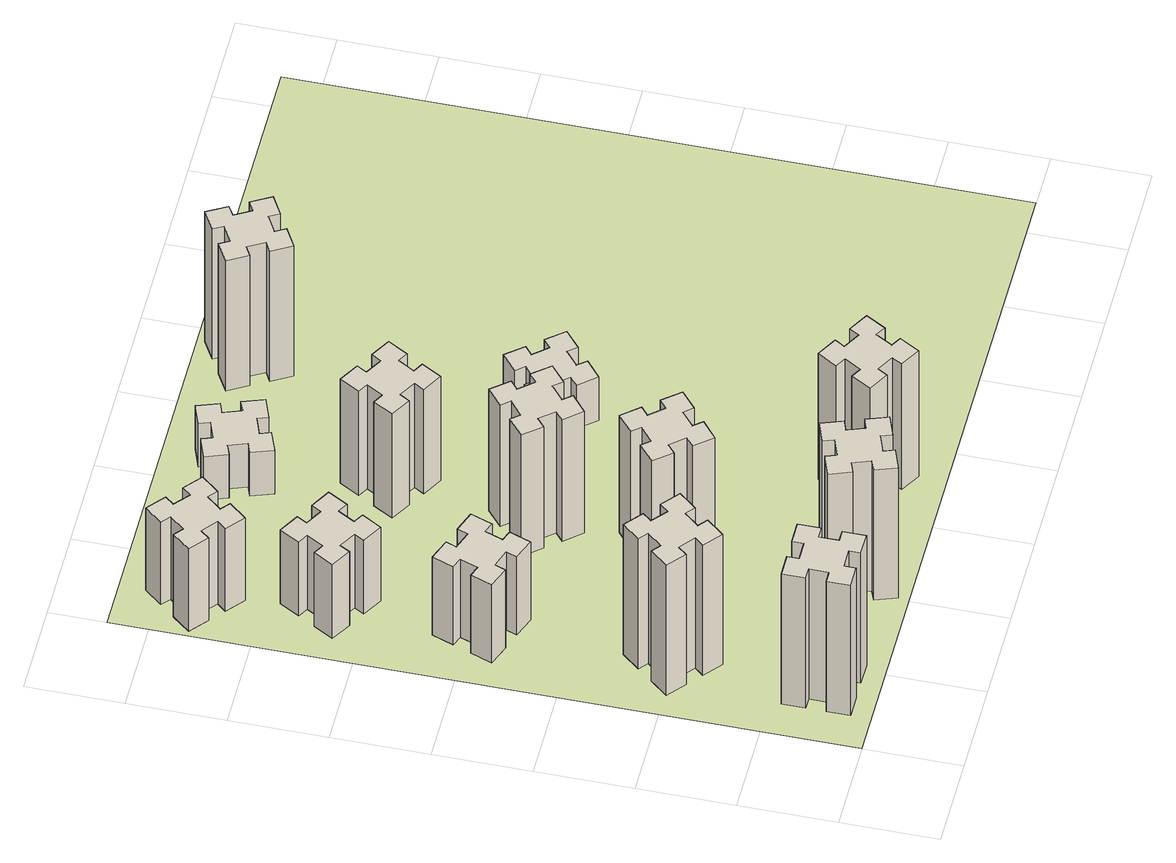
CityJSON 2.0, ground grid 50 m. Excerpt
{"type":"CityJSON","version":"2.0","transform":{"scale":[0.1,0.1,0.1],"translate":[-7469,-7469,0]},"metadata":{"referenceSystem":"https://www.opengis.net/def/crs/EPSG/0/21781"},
"CityObjects":{
"building1":{"type":"Building","attributes":{"class":"1000","function":"1000","usage":"1000","yearOfConstruction":2016,"roofType":"1000","measuredHeight":90,"storeysAboveGround":30,"storeysBelowGround":0},"geometry":[{"type":"Solid","lod":"1","boundaries":[[[[0,1,2,3,4,5,6,7,8,9,10,11,12,13,14,15,16,17,18,19]],[[17,16,20,21]],[[16,15,22,20]],[[15,14,23,22]],[[14,13,24,23]],[[13,12,25,24]],[[12,11,26,25]],[[11,10,27,26]],[[10,9,28,27]],[[9,8,29,28]],[[8,7,30,29]],[[7,6,31,30]],[[6,5,32,31]],[[5,4,33,32]],[[4,3,34,33]],[[3,2,35,34]],[[2,1,36,35]],[[1,0,37,36]],[[0,19,38,37]],[[19,18,39,38]],[[18,17,21,39]],[[24,25,26,27,28,29,30,31,32,33,34,35,36,37,38,39,21,20,22,23]]]]}]},
"building2":{"type":"Building","attributes":{"class":"1000","function":"1000","usage":"1000","yearOfConstruction":2016,"roofType":"1000","measuredHeight":90,"storeysAboveGround":30,"storeysBelowGround":0},"geometry":[{"type":"Solid","lod":"1","boundaries":[[[[40,41,42,43,44,45,46,47,48,49,50,51,52,53,54,55,56,57,58,59]],[[57,56,60,61]],[[56,55,62,60]],[[55,54,63,62]],[[54,53,64,63]],[[53,52,65,64]],[[52,51,66,65]],[[51,50,67,66]],[[50,49,68,67]],[[49,48,69,68]],[[48,47,70,69]],[[47,46,71,70]],[[46,45,72,71]],[[45,44,73,72]],[[44,43,74,73]],[[43,42,75,74]],[[42,41,76,75]],[[41,40,77,76]],[[40,59,78,77]],[[59,58,79,78]],[[58,57,61,79]],[[64,65,66,67,68,69,70,71,72,73,74,75,76,77,78,79,61,60,62,63]]]]}]},
"building3":{"type":"Building","attributes":{"class":"1000","function":"1000","usage":"1000","yearOfConstruction":2016,"roofType":"1000","measuredHeight":54,"storeysAboveGround":30,"storeysBelowGround":0},"geometry":[{"type":"Solid","lod":"1","boundaries":[[[[80,81,82,83,84,85,86,87,88,89,90,91,92,93,94,95,96,97,98,99]],[[97,96,100,101]],[[96,95,102,100]],[[95,94,103,102]],[[94,93,104,103]],[[93,92,105,104]],[[92,91,106,105]],[[91,90,107,106]],[[90,89,108,107]],[[89,88,109,108]],[[88,87,110,109]],[[87,86,111,110]],[[86,85,112,111]],[[85,84,113,112]],[[84,83,114,113]],[[83,82,115,114]],[[82,81,116,115]],[[81,80,117,116]],[[80,99,118,117]],[[99,98,119,118]],[[98,97,101,119]],[[104,105,106,107,108,109,110,111,112,113,114,115,116,117,118,119,101,100,102,103]]]]}]},
"building4":{"type":"Building","attributes":{"class":"1000","function":"1000","usage":"1000","yearOfConstruction":2016,"roofType":"1000","measuredHeight":51,"storeysAboveGround":30,"storeysBelowGround":0},"geometry":[{"type":"Solid","lod":"1","boundaries":[[[[120,121,122,123,124,125,126,127,128,129,130,131,132,133,134,135,136,137,138,139]],[[137,136,140,141]],[[136,135,142,140]],[[135,134,143,142]],[[134,133,144,143]],[[133,132,145,144]],[[132,131,146,145]],[[131,130,147,146]],[[130,129,148,147]],[[129,128,149,148]],[[128,127,150,149]],[[127,126,151,150]],[[126,125,152,151]],[[125,124,153,152]],[[124,123,154,153]],[[123,122,155,154]],[[122,121,156,155]],[[121,120,157,156]],[[120,139,158,157]],[[139,138,159,158]],[[138,137,141,159]],[[144,145,146,147,148,149,150,151,152,153,154,155,156,157,158,159,141,140,142,143]]]]}]},
"building5":{"type":"Building","attributes":{"class":"1000","function":"1000","usage":"1000","yearOfConstruction":2016,"roofType":"1000","measuredHeight":90,"storeysAboveGround":30,"storeysBelowGround":0},"geometry":[{"type":"Solid","lod":"1","boundaries":[[[[160,161,162,163,164,165,166,167,168,169,170,171,172,173,174,175,176,177,178,179]],[[177,176,180,181]],[[176,175,182,180]],[[175,174,183,182]],[[174,173,184,183]],[[173,172,185,184]],[[172,171,186,185]],[[171,170,187,186]],[[170,169,188,187]],[[169,168,189,188]],[[168,167,190,189]],[[167,166,191,190]],[[166,165,192,191]],[[165,164,193,192]],[[164,163,194,193]],[[163,162,195,194]],[[162,161,196,195]],[[161,160,197,196]],[[160,179,198,197]],[[179,178,199,198]],[[178,177,181,199]],[[184,185,186,187,188,189,190,191,192,193,194,195,196,197,198,199,181,180,182,183]]]]}]},
"building6":{"type":"Building","attributes":{"class":"1000","function":"1000","usage":"1000","yearOfConstruction":2016,"roofType":"1000","measuredHeight":57,"storeysAboveGround":30,"storeysBelowGround":0},"geometry":[{"type":"Solid","lod":"1","boundaries":[[[[200,201,202,203,204,205,206,207,208,209,210,211,212,213,214,215,216,217,218,219]],[[217,216,220,221]],[[216,215,222,220]],[[215,214,223,222]],[[214,213,224,223]],[[213,212,225,224]],[[212,211,226,225]],[[211,210,227,226]],[[210,209,228,227]],[[209,208,229,228]],[[208,207,230,229]],[[207,206,231,230]],[[206,205,232,231]],[[205,204,233,232]],[[204,203,234,233]],[[203,202,235,234]],[[202,201,236,235]],[[201,200,237,236]],[[200,219,238,237]],[[219,218,239,238]],[[218,217,221,239]],[[224,225,226,227,228,229,230,231,232,233,234,235,236,237,238,239,221,220,222,223]]]]}]},
"building7":{"type":"Building","attributes":{"class":"1000","function":"1000","usage":"1000","yearOfConstruction":2016,"roofType":"1000","measuredHeight":81,"storeysAboveGround":30,"storeysBelowGround":0},"geometry":[{"type":"Solid","lod":"1","boundaries":[[[[240,241,242,243,244,245,246,247,248,249,250,251,252,253,254,255,256,257,258,259]],[[257,256,260,261]],[[256,255,262,260]],[[255,254,263,262]],[[254,253,264,263]],[[253,252,265,264]],[[252,251,266,265]],[[251,250,267,266]],[[250,249,268,267]],[[249,248,269,268]],[[248,247,270,269]],[[247,246,271,270]],[[246,245,272,271]],[[245,244,273,272]],[[244,243,274,273]],[[243,242,275,274]],[[242,241,276,275]],[[241,240,277,276]],[[240,259,278,277]],[[259,258,279,278]],[[258,257,261,279]],[[264,265,266,267,268,269,270,271,272,273,274,275,276,277,278,279,261,260,262,263]]]]}]},
"building8":{"type":"Building","attributes":{"class":"1000","function":"1000","usage":"1000","yearOfConstruction":2016,"roofType":"1000","measuredHeight":84,"storeysAboveGround":30,"storeysBelowGround":0},"geometry":[{"type":"Solid","lod":"1","boundaries":[[[[280,281,282,283,284,285,286,287,288,289,290,291,292,293,294,295,296,297,298,299]],[[297,296,300,301]],[[296,295,302,300]],[[295,294,303,302]],[[294,293,304,303]],[[293,292,305,304]],[[292,291,306,305]],[[291,290,307,306]],[[290,289,308,307]],[[289,288,309,308]],[[288,287,310,309]],[[287,286,311,310]],[[286,285,312,311]],[[285,284,313,312]],[[284,283,314,313]],[[283,282,315,314]],[[282,281,316,315]],[[281,280,317,316]],[[280,299,318,317]],[[299,298,319,318]],[[298,297,301,319]],[[304,305,306,307,308,309,310,311,312,313,314,315,316,317,318,319,301,300,302,303]]]]}]},
"building9":{"type":"Building","attributes":{"class":"1000","function":"1000","usage":"1000","yearOfConstruction":2016,"roofType":"1000","measuredHeight":87,"storeysAboveGround":30,"storeysBelowGround":0},"geometry":[{"type":"Solid","lod":"1","boundaries":[[[[320,321,322,323,324,325,326,327,328,329,330,331,332,333,334,335,336,337,338,339]],[[337,336,340,341]],[[336,335,342,340]],[[335,334,343,342]],[[334,333,344,343]],[[333,332,345,344]],[[332,331,346,345]],[[331,330,347,346]],[[330,329,348,347]],[[329,328,349,348]],[[328,327,350,349]],[[327,326,351,350]],[[326,325,352,351]],[[325,324,353,352]],[[324,323,354,353]],[[323,322,355,354]],[[322,321,356,355]],[[321,320,357,356]],[[320,339,358,357]],[[339,338,359,358]],[[338,337,341,359]],[[344,345,346,347,348,349,350,351,352,353,354,355,356,357,358,359,341,340,342,343]]]]}]},
"building10":{"type":"Building","attributes":{"class":"1000","function":"1000","usage":"1000","yearOfConstruction":2016,"roofType":"1000","measuredHeight":72,"storeysAboveGround":30,"storeysBelowGround":0},"geometry":[{"type":"Solid","lod":"1","boundaries":[[[[360,361,362,363,364,365,366,367,368,369,370,371,372,373,374,375,376,377,378,379]],[[377,376,380,381]],[[376,375,382,380]],[[375,374,383,382]],[[374,373,384,383]],[[373,372,385,384]],[[372,371,386,385]],[[371,370,387,386]],[[370,369,388,387]],[[369,368,389,388]],[[368,367,390,389]],[[367,366,391,390]],[[366,365,392,391]],[[365,364,393,392]],[[364,363,394,393]],[[363,362,395,394]],[[362,361,396,395]],[[361,360,397,396]],[[360,379,398,397]],[[379,378,399,398]],[[378,377,381,399]],[[384,385,386,387,388,389,390,391,392,393,394,395,396,397,398,399,381,380,382,383]]]]}]},
"building11":{"type":"Building","attributes":{"class":"1000","function":"1000","usage":"1000","yearOfConstruction":2016,"roofType":"1000","measuredHeight":30,"storeysAboveGround":30,"storeysBelowGround":0},"geometry":[{"type":"Solid","lod":"1","boundaries":[[[[400,401,402,403,404,405,406,407,408,409,410,411,412,413,414,415,416,417,418,419]],[[417,416,420,421]],[[416,415,422,420]],[[415,414,423,422]],[[414,413,424,423]],[[413,412,425,424]],[[412,411,426,425]],[[411,410,427,426]],[[410,409,428,427]],[[409,408,429,428]],[[408,407,430,429]],[[407,406,431,430]],[[406,405,432,431]],[[405,404,433,432]],[[404,403,434,433]],[[403,402,435,434]],[[402,401,436,435]],[[401,400,437,436]],[[400,419,438,437]],[[419,418,439,438]],[[418,417,421,439]],[[424,425,426,427,428,429,430,431,432,433,434,435,436,437,438,439,421,420,422,423]]]]}]},
"building12":{"type":"Building","attributes":{"class":"1000","function":"1000","usage":"1000","yearOfConstruction":2016,"roofType":"1000","measuredHeight":30,"storeysAboveGround":30,"storeysBelowGround":0},"geometry":[{"type":"Solid","lod":"1","boundaries":[[[[440,441,442,443,444,445,446,447,448,449,450,451,452,453,454,455,456,457,458,459]],[[457,456,460,461]],[[456,455,462,460]],[[455,454,463,462]],[[454,453,464,463]],[[453,452,465,464]],[[452,451,466,465]],[[451,450,467,466]],[[450,449,468,467]],[[449,448,469,468]],[[448,447,470,469]],[[447,446,471,470]],[[446,445,472,471]],[[445,444,473,472]],[[444,443,474,473]],[[443,442,475,474]],[[442,441,476,475]],[[441,440,477,476]],[[440,459,478,477]],[[459,458,479,478]],[[458,457,461,479]],[[464,465,466,467,468,469,470,471,472,473,474,475,476,477,478,479,461,460,462,463]]]]}]},
"building13":{"type":"Building","attributes":{"class":"1000","function":"1000","usage":"1000","yearOfConstruction":2016,"roofType":"1000","measuredHeight":90,"storeysAboveGround":30,"storeysBelowGround":0},"geometry":[{"type":"Solid","lod":"1","boundaries":[[[[480,481,482,483,484,485,486,487,488,489,490,491,492,493,494,495,496,497,498,499]],[[497,496,500,501]],[[496,495,502,500]],[[495,494,503,502]],[[494,493,504,503]],[[493,492,505,504]],[[492,491,506,505]],[[491,490,507,506]],[[490,489,508,507]],[[489,488,509,508]],[[488,487,510,509]],[[487,486,511,510]],[[486,485,512,511]],[[485,484,513,512]],[[484,483,514,513]],[[483,482,515,514]],[[482,481,516,515]],[[481,480,517,516]],[[480,499,518,517]],[[499,498,519,518]],[[498,497,501,519]],[[504,505,506,507,508,509,510,511,512,513,514,515,516,517,518,519,501,500,502,503]]]]}]},
"landuse1":{"type":"LandUse","attributes":{"name":"plot1","function":"1010"},"geometry":[{"type":"MultiSurface","lod":"1","boundaries":[[[520,521,522,523]]]}]}
},
"vertices":[
[265,325,0],[265,225,0],[205,225,0],[205,105,0],[325,105,0],[325,165,0],[425,165,0],[425,105,0],[545,105,0],[545,225,0],[485,225,0],[485,325,0],[545,325,0],[545,445,0],[425,445,0],[425,385,0],[325,385,0],[325,445,0],[205,445,0],[205,325,0],[325,385,900],[325,445,900],[425,385,900],[425,445,900],[545,445,900],[545,325,900],[485,325,900],[485,225,900],[545,225,900],[545,105,900],[425,105,900],[425,165,900],[325,165,900],[325,105,900],[205,105,900],[205,225,900],[265,225,900],[265,325,900],[205,325,900],[205,445,900],
[484,1067,0],[408,1132,0],[446,1178,0],[354,1255,0],[277,1163,0],[323,1124,0],[259,1048,0],[213,1086,0],[136,994,0],[228,917,0],[266,963,0],[343,899,0],[304,853,0],[396,776,0],[473,868,0],[427,906,0],[492,983,0],[538,944,0],[615,1036,0],[523,1113,0],[492,983,900],[538,944,900],[427,906,900],[473,868,900],[396,776,900],[304,853,900],[343,899,900],[266,963,900],[228,917,900],[136,994,900],[213,1086,900],[259,1048,900],[323,1124,900],[277,1163,900],[354,1255,900],[446,1178,900],[408,1132,900],[484,1067,900],[523,1113,900],[615,1036,900],
[291,1869,0],[385,1835,0],[364,1779,0],[477,1737,0],[518,1850,0],[462,1871,0],[496,1965,0],[552,1944,0],[593,2057,0],[480,2098,0],[460,2042,0],[366,2076,0],[387,2132,0],[274,2173,0],[233,2060,0],[289,2040,0],[255,1946,0],[199,1967,0],[157,1854,0],[270,1813,0],[255,1946,540],[199,1967,540],[289,2040,540],[233,2060,540],[274,2173,540],[387,2132,540],[366,2076,540],[460,2042,540],[480,2098,540],[593,2057,540],[552,1944,540],[496,1965,540],[462,1871,540],[518,1850,540],[477,1737,540],[364,1779,540],[385,1835,540],[291,1869,540],[270,1813,540],[157,1854,540],
[446,2597,0],[496,2684,0],[548,2654,0],[608,2758,0],[504,2818,0],[474,2766,0],[387,2816,0],[417,2868,0],[313,2928,0],[253,2824,0],[305,2794,0],[255,2707,0],[203,2737,0],[143,2633,0],[247,2573,0],[277,2625,0],[364,2575,0],[334,2523,0],[438,2463,0],[498,2567,0],[364,2575,510],[334,2523,510],[277,2625,510],[247,2573,510],[143,2633,510],[203,2737,510],[255,2707,510],[305,2794,510],[253,2824,510],[313,2928,510],[417,2868,510],[387,2816,510],[474,2766,510],[504,2818,510],[608,2758,510],[548,2654,510],[496,2684,510],[446,2597,510],[498,2567,510],[438,2463,510],
[1236,266,0],[1202,360,0],[1258,380,0],[1217,493,0],[1104,452,0],[1125,396,0],[1031,362,0],[1010,418,0],[897,377,0],[939,264,0],[995,285,0],[1029,191,0],[973,170,0],[1014,57,0],[1127,99,0],[1106,155,0],[1200,189,0],[1220,133,0],[1333,174,0],[1292,287,0],[1200,189,900],[1220,133,900],[1106,155,900],[1127,99,900],[1014,57,900],[973,170,900],[1029,191,900],[995,285,900],[939,264,900],[897,377,900],[1010,418,900],[1031,362,900],[1125,396,900],[1104,452,900],[1217,493,900],[1258,380,900],[1202,360,900],[1236,266,900],[1292,287,900],[1333,174,900],
[384,3387,0],[308,3452,0],[346,3498,0],[254,3575,0],[177,3483,0],[223,3444,0],[159,3368,0],[113,3406,0],[36,3314,0],[128,3237,0],[166,3283,0],[243,3219,0],[204,3173,0],[296,3096,0],[373,3188,0],[327,3226,0],[392,3303,0],[438,3264,0],[515,3356,0],[423,3433,0],[392,3303,570],[438,3264,570],[327,3226,570],[373,3188,570],[296,3096,570],[204,3173,570],[243,3219,570],[166,3283,570],[128,3237,570],[36,3314,570],[113,3406,570],[159,3368,570],[223,3444,570],[177,3483,570],[254,3575,570],[346,3498,570],[308,3452,570],[384,3387,570],[423,3433,570],[515,3356,570],
[1083,1332,0],[1006,1267,0],[968,1313,0],[876,1236,0],[953,1144,0],[999,1183,0],[1063,1106,0],[1017,1068,0],[1094,976,0],[1186,1053,0],[1148,1099,0],[1224,1163,0],[1263,1117,0],[1355,1194,0],[1278,1286,0],[1232,1248,0],[1167,1324,0],[1213,1363,0],[1136,1455,0],[1044,1378,0],[1167,1324,810],[1213,1363,810],[1232,1248,810],[1278,1286,810],[1355,1194,810],[1263,1117,810],[1224,1163,810],[1148,1099,810],[1186,1053,810],[1094,976,810],[1017,1068,810],[1063,1106,810],[999,1183,810],[953,1144,810],[876,1236,810],[968,1313,810],[1006,1267,810],[1083,1332,810],[1044,1378,810],[1136,1455,810],
[1083,1972,0],[1006,1907,0],[968,1953,0],[876,1876,0],[953,1784,0],[999,1823,0],[1063,1746,0],[1017,1708,0],[1094,1616,0],[1186,1693,0],[1148,1739,0],[1224,1803,0],[1263,1757,0],[1355,1834,0],[1278,1926,0],[1232,1888,0],[1167,1964,0],[1213,2003,0],[1136,2095,0],[1044,2018,0],[1167,1964,840],[1213,2003,840],[1232,1888,840],[1278,1926,840],[1355,1834,840],[1263,1757,840],[1224,1803,840],[1148,1739,840],[1186,1693,840],[1094,1616,840],[1017,1708,840],[1063,1746,840],[999,1823,840],[953,1784,840],[876,1876,840],[968,1953,840],[1006,1907,840],[1083,1972,840],[1044,2018,840],[1136,2095,840],
[1657,305,0],[1744,255,0],[1714,203,0],[1818,143,0],[1878,247,0],[1826,277,0],[1876,364,0],[1928,334,0],[1988,438,0],[1884,498,0],[1854,446,0],[1767,496,0],[1797,548,0],[1693,608,0],[1633,504,0],[1685,474,0],[1635,387,0],[1583,417,0],[1523,313,0],[1627,253,0],[1635,387,870],[1583,417,870],[1685,474,870],[1633,504,870],[1693,608,870],[1797,548,870],[1767,496,870],[1854,446,870],[1884,498,870],[1988,438,870],[1928,334,870],[1876,364,870],[1826,277,870],[1878,247,870],[1818,143,870],[1714,203,870],[1744,255,870],[1657,305,870],[1627,253,870],[1523,313,870],
[1314,2666,0],[1227,2716,0],[1257,2768,0],[1153,2828,0],[1093,2724,0],[1145,2694,0],[1095,2607,0],[1043,2637,0],[983,2533,0],[1087,2473,0],[1117,2525,0],[1204,2475,0],[1174,2423,0],[1278,2363,0],[1338,2467,0],[1286,2497,0],[1336,2584,0],[1388,2554,0],[1448,2658,0],[1344,2718,0],[1336,2584,720],[1388,2554,720],[1286,2497,720],[1338,2467,720],[1278,2363,720],[1174,2423,720],[1204,2475,720],[1117,2525,720],[1087,2473,720],[983,2533,720],[1043,2637,720],[1095,2607,720],[1145,2694,720],[1093,2724,720],[1153,2828,720],[1257,2768,720],[1227,2716,720],[1314,2666,720],[1344,2718,720],[1448,2658,720],
[1125,3456,0],[1031,3422,0],[1010,3478,0],[897,3437,0],[939,3324,0],[995,3345,0],[1029,3251,0],[973,3230,0],[1014,3117,0],[1127,3159,0],[1106,3215,0],[1200,3249,0],[1220,3193,0],[1333,3234,0],[1292,3347,0],[1236,3326,0],[1202,3420,0],[1258,3440,0],[1217,3553,0],[1104,3512,0],[1202,3420,300],[1258,3440,300],[1236,3326,300],[1292,3347,300],[1333,3234,300],[1220,3193,300],[1200,3249,300],[1106,3215,300],[1127,3159,300],[1014,3117,300],[973,3230,300],[1029,3251,300],[995,3345,300],[939,3324,300],[897,3437,300],[1010,3478,300],[1031,3422,300],[1125,3456,300],[1104,3512,300],[1217,3553,300],
[1972,1988,0],[1907,2064,0],[1953,2103,0],[1876,2195,0],[1784,2118,0],[1823,2072,0],[1746,2007,0],[1708,2053,0],[1616,1976,0],[1693,1884,0],[1739,1923,0],[1803,1846,0],[1757,1808,0],[1834,1716,0],[1926,1793,0],[1888,1839,0],[1964,1903,0],[2003,1857,0],[2095,1934,0],[2018,2026,0],[1964,1903,300],[2003,1857,300],[1888,1839,300],[1926,1793,300],[1834,1716,300],[1757,1808,300],[1803,1846,300],[1739,1923,300],[1693,1884,300],[1616,1976,300],[1708,2053,300],[1746,2007,300],[1823,2072,300],[1784,2118,300],[1876,2195,300],[1953,2103,300],[1907,2064,300],[1972,1988,300],[2018,2026,300],[2095,1934,300],
[1844,3556,0],[1757,3506,0],[1727,3558,0],[1623,3498,0],[1683,3394,0],[1735,3424,0],[1785,3337,0],[1733,3307,0],[1793,3203,0],[1897,3263,0],[1867,3315,0],[1954,3365,0],[1984,3313,0],[2088,3373,0],[2028,3477,0],[1976,3447,0],[1926,3534,0],[1978,3564,0],[1918,3668,0],[1814,3608,0],[1926,3534,900],[1978,3564,900],[1976,3447,900],[2028,3477,900],[2088,3373,900],[1984,3313,900],[1954,3365,900],[1867,3315,900],[1897,3263,900],[1793,3203,900],[1733,3307,900],[1785,3337,900],[1735,3424,900],[1683,3394,900],[1623,3498,900],[1727,3558,900],[1757,3506,900],[1844,3556,900],[1814,3608,900],[1918,3668,900],
[5,3705,0],[3705,3705,0],[3705,5,0],[5,5,0]
]}
